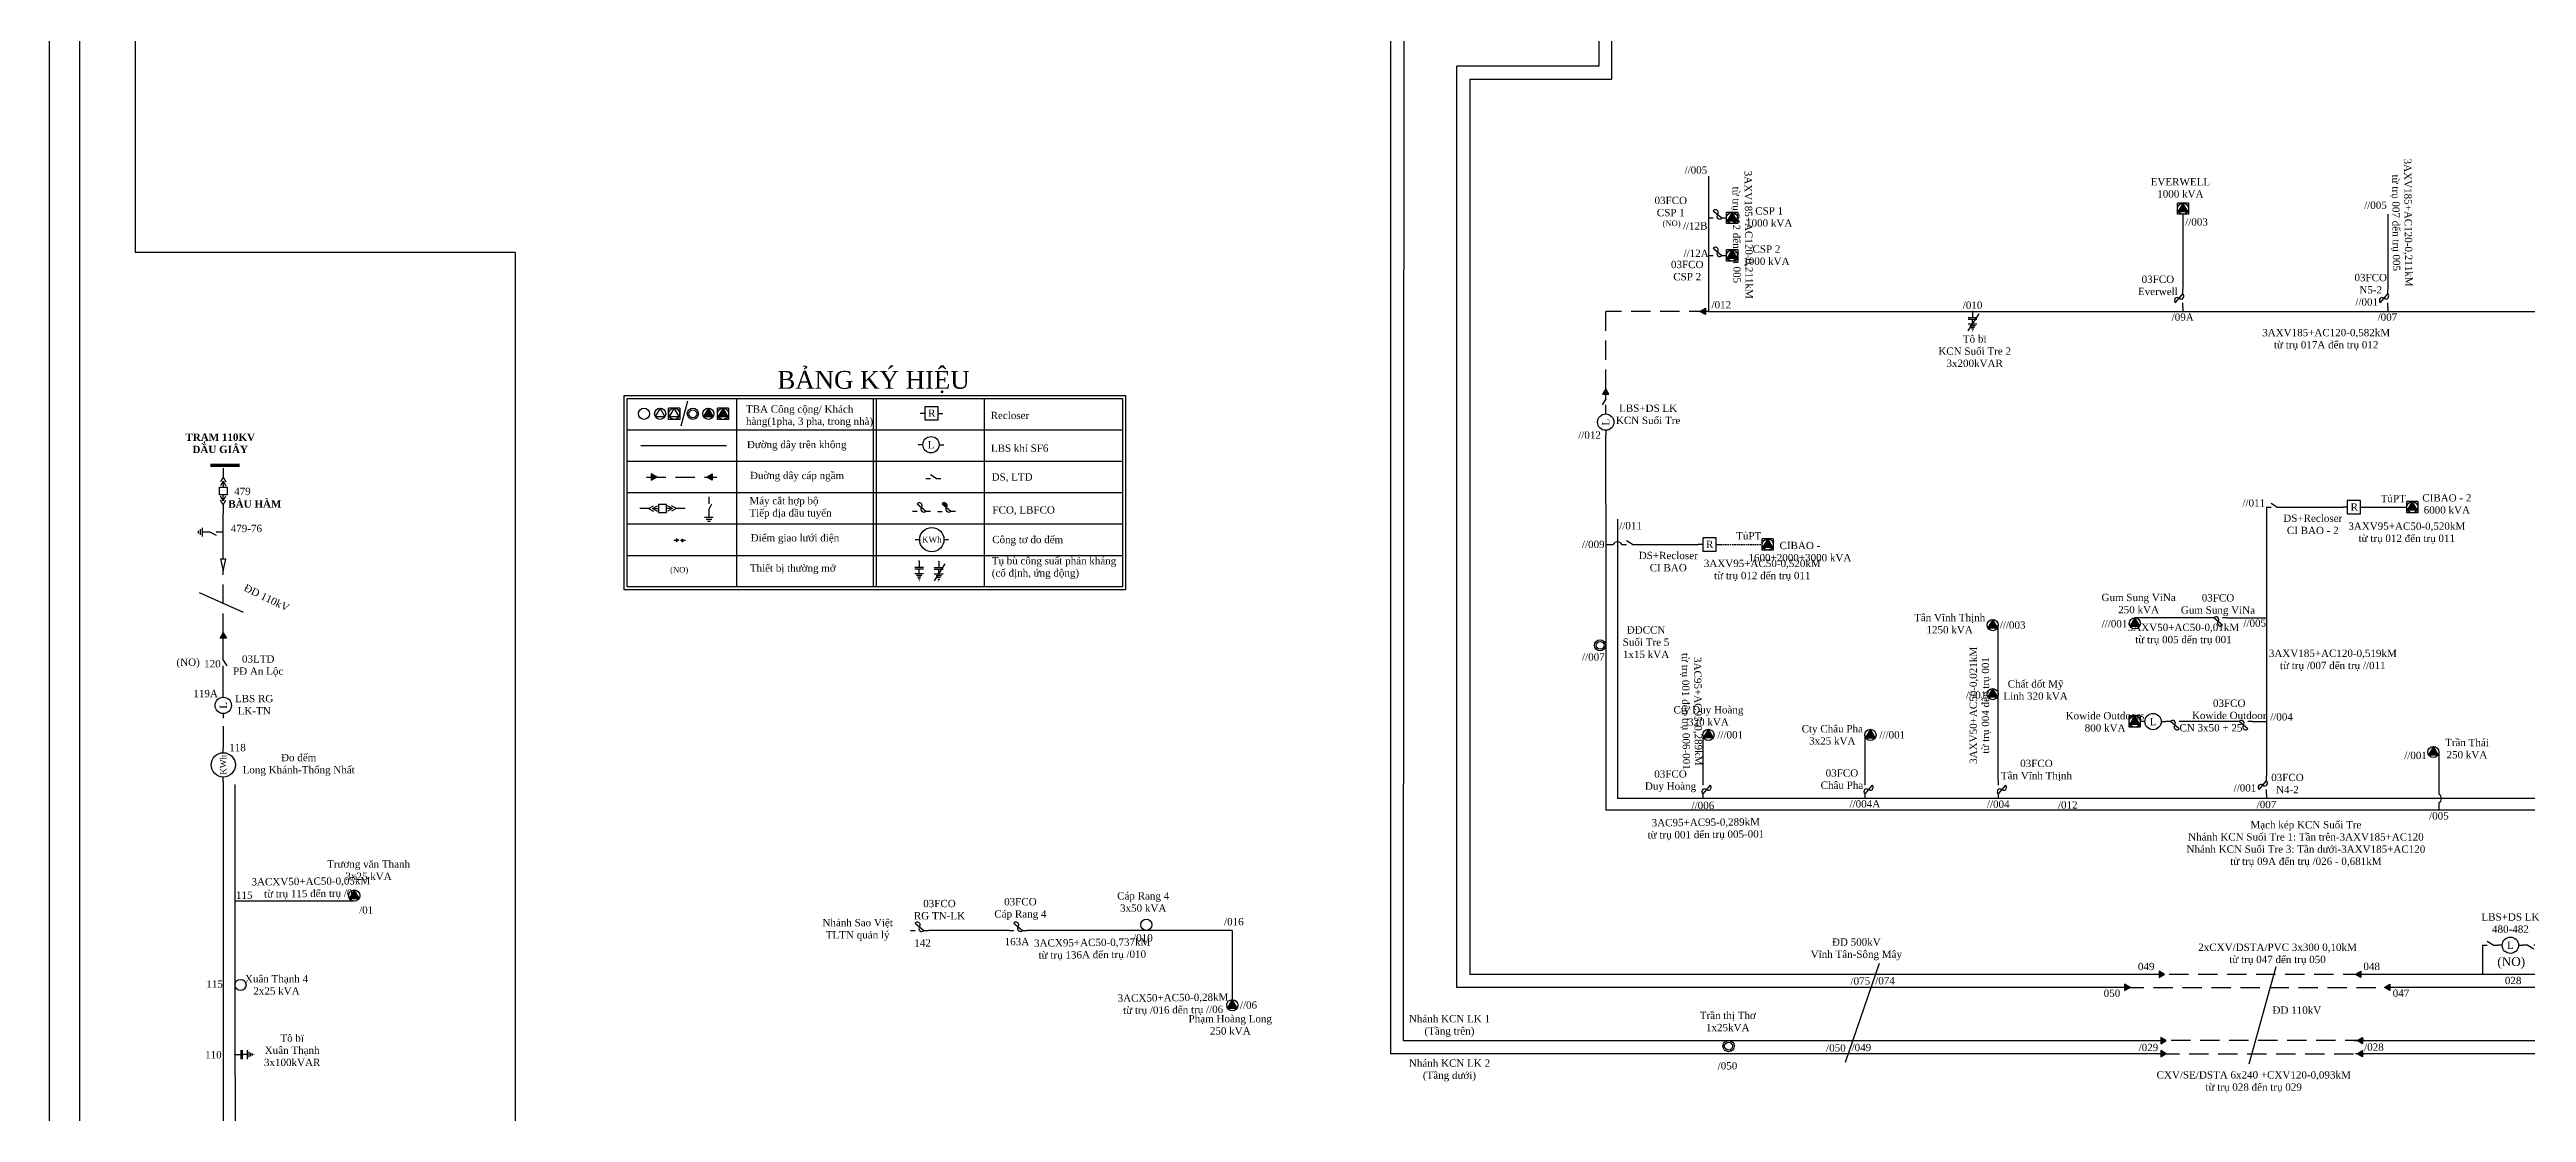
# Model space of a CAD drawing. Extents: x 291 to 2816, y -11 to 1308.
# Drawn here: x 291 to 1104, y 481 to 830 of the extents above; entities that cross this region are included whole.
import ezdxf

# ---------------------------------------------------------------- set-up
doc = ezdxf.new("R2010")
doc.units = 0
doc.header["$MEASUREMENT"] = 0
doc.linetypes.add('DASHED', pattern=[0.75, 0.5, -0.25])
doc.linetypes.add('DASHED2', pattern=[9.525, 6.35, -3.175])
doc.layers.get('0').update_dxf_attribs({"linetype": 'CONTINUOUS'})
for name, color, linetype in [('22', 5, 'CONTINUOUS'), ('471', 3, 'CONTINUOUS'), ('473', 1, 'CONTINUOUS'), ('475', 4, 'CONTINUOUS'), ('476', 6, 'CONTINUOUS'), ('478', 1, 'CONTINUOUS'), ('KHOANG_CACH', 170, 'CONTINUOUS'), ('TBA', 125, 'CONTINUOUS'), ('THIET_BI', 7, 'CONTINUOUS')]:
    doc.layers.add(name, color=color, linetype=linetype)
doc.styles.add('_VNITIME3_5', font='VNTIME.TTF', dxfattribs={"height": 3.5})

# ---------------------------------------------------------------- blocks, each defined once
blk = doc.blocks.new('LBS')
at = {"layer": 'THIET_BI'}
for p, q in [((3348.97, -1069.32), (3347.47, -1069.32)), ((3354.34, -1069.32), (3355.84, -1069.32))]:
    blk.add_line(p, q, dxfattribs=at)
blk.add_circle((3351.65, -1069.32), 2.68, dxfattribs=at)
at = {"layer": 'THIET_BI', "insert": (3351.65, -1069.35), "char_height": 2.39, "width": 4.7726, "attachment_point": 5, "style": '_VNITIME3_5'}
blk.add_mtext('L', dxfattribs=at)
blk = doc.blocks.new('TU_BU')
at = {"layer": 'THIET_BI'}
blk.add_hatch(color=256, dxfattribs=at).paths.add_polyline_path([(3354.18, -1110.3, 1), (3354.08, -1110.3, 1)])
for points in [[(3352.7, -1112.31), (3355.56, -1112.31)], [(3352.7, -1112.82), (3355.56, -1112.82)], [(3352.7, -1114.36), (3355.56, -1114.36)], [(3354.13, -1110.3), (3354.13, -1112.31)], [(3354.13, -1114.36), (3354.13, -1112.82)], [(3353.28, -1114.93), (3355.05, -1114.93)], [(3353.59, -1115.5), (3354.73, -1115.5)], [(3353.82, -1116.07), (3354.51, -1116.07)], [(3354.11, -1116.64), (3354.22, -1116.64)]]:
    blk.add_lwpolyline(points, dxfattribs=at)
blk.add_circle((3354.13, -1110.3), 0.0497, dxfattribs=at)
blk = doc.blocks.new('DO_DEM')
at = {"layer": 'THIET_BI'}
for p, q in [((3346.09, -1101.35), (3347.59, -1101.35)), ((3355.56, -1101.35), (3357.06, -1101.35))]:
    blk.add_line(p, q, dxfattribs=at)
blk.add_lwpolyline([(3355.56, -1101.35, -1), (3347.59, -1101.35, -1)], format="xyb", close=True, dxfattribs=at)
at = {"layer": 'THIET_BI', "insert": (3351.58, -1101.35), "char_height": 2, "width": 6.6721, "attachment_point": 5, "style": '_VNITIME3_5'}
blk.add_mtext('KWh', dxfattribs=at)
blk = doc.blocks.new('LBFCO')
at = {"layer": 'THIET_BI'}
blk.add_hatch(color=256, dxfattribs=at).paths.add_polyline_path([(3357.91, -1089.07), (3359.34, -1090.27, 1)])
for p, q in [((3357.91, -1089.07), (3360.78, -1091.47)), ((3356.4, -1091.58), (3357.9, -1091.58)), ((3360.78, -1091.47), (3362.28, -1091.47))]:
    blk.add_line(p, q, dxfattribs=at)
for centre, start, end in [((3358.63, -1089.67), 320, 140), ((3360.06, -1090.87), 140, 320)]:
    blk.add_arc(centre, 0.934, start, end, dxfattribs=at)
blk = doc.blocks.new('FCO')
at = {"layer": 'THIET_BI'}
for p, q in [((3349.72, -1089.07), (3352.58, -1091.47)), ((3348.2, -1091.47), (3349.7, -1091.47)), ((3352.58, -1091.47), (3354.08, -1091.47))]:
    blk.add_line(p, q, dxfattribs=at)
for centre, start, end in [((3350.43, -1089.67), 320, 140), ((3351.86, -1090.87), 140, 320)]:
    blk.add_arc(centre, 0.934, start, end, dxfattribs=at)
blk = doc.blocks.new('LTD-DS')
at = {"layer": 'THIET_BI'}
for p, q in [((3348.2, -1080.29), (3349.7, -1080.29)), ((3351.65, -1080.29), (3353.16, -1080.29))]:
    blk.add_line(p, q, dxfattribs=at)
blk.add_lwpolyline([(3351.65, -1080.29), (3349.71, -1079.08)], dxfattribs=at)
blk = doc.blocks.new('RECLOSER')
at = {"layer": 'THIET_BI'}
for p, q in [((3349.82, -1059.39), (3348.32, -1059.39)), ((3354.17, -1059.39), (3355.67, -1059.39))]:
    blk.add_line(p, q, dxfattribs=at)
blk.add_lwpolyline([(3349.82, -1057.22), (3349.82, -1061.57), (3354.17, -1061.57), (3354.17, -1057.22)], close=True, dxfattribs=at)
at = {"layer": 'THIET_BI', "insert": (3352.09, -1059.33), "char_height": 2.39, "width": 4.7726, "attachment_point": 5, "style": '_VNITIME3_5'}
blk.add_mtext('R', dxfattribs=at)
blk = doc.blocks.new('GIAO_NHAU')
at = {"layer": 'THIET_BI'}
for p, q in [((3175.82, -1110.64), (3177.32, -1110.64)), ((3178.1, -1110.64), (3179.6, -1110.64))]:
    blk.add_line(p, q, dxfattribs=at)
for points in [[(3177.32, -1110.64), (3176.57, -1110.17)], [(3177.32, -1110.64), (3176.57, -1111.11)], [(3178.1, -1110.64), (3178.85, -1110.17)], [(3178.1, -1110.64), (3178.85, -1111.11)]]:
    blk.add_lwpolyline(points, dxfattribs=at)
blk = doc.blocks.new('TBA_3P_DL')
at = {"layer": 'TBA'}
blk.add_lwpolyline([(3171.29, -1054.35), (3169.7, -1057.1), (3172.88, -1057.1)], close=True, dxfattribs=at)
blk.add_circle((3171.29, -1056.19), 1.83, dxfattribs=at)
blk = doc.blocks.new('TBA_3P_TN')
at = {"layer": 'TBA'}
for p, q in [((3177.73, -1054.35), (3174.06, -1054.35)), ((3174.06, -1058.02), (3174.06, -1054.35)), ((3175.9, -1054.35), (3174.3, -1057.08)), ((3174.3, -1057.08), (3177.5, -1057.08)), ((3177.5, -1057.08), (3175.9, -1054.35)), ((3177.73, -1054.35), (3177.73, -1058.02)), ((3177.73, -1058.02), (3174.06, -1058.02))]:
    blk.add_line(p, q, dxfattribs=at)
blk.add_circle((3175.9, -1056.19), 1.83, dxfattribs=at)
blk = doc.blocks.new('TBA_1P_KH')
at = {"layer": 'TBA'}
for radius in [1.83, 1.28]:
    blk.add_circle((3182.03, -1056.19), radius, dxfattribs=at)
blk = doc.blocks.new('TBA_3P_KH')
at = {"layer": 'TBA'}
blk.add_hatch(color=256, dxfattribs=at).paths.add_polyline_path([(3187.12, -1054.35), (3185.53, -1057.1), (3188.71, -1057.1)])
blk.add_lwpolyline([(3187.12, -1054.35), (3185.53, -1057.1), (3188.71, -1057.1)], close=True, dxfattribs=at)
blk.add_circle((3187.12, -1056.19), 1.83, dxfattribs=at)
blk = doc.blocks.new('TBA_3P_KHTN')
at = {"layer": 'TBA'}
blk.add_hatch(color=256, dxfattribs=at).paths.add_polyline_path([(3191.96, -1054.35), (3190.36, -1057.08), (3193.56, -1057.08)])
for p, q in [((3193.79, -1054.35), (3190.12, -1054.35)), ((3190.12, -1058.02), (3190.12, -1054.35)), ((3190.35, -1057.08), (3193.56, -1057.08)), ((3191.96, -1054.35), (3190.36, -1057.08)), ((3193.56, -1057.08), (3191.96, -1054.35)), ((3193.79, -1054.35), (3193.79, -1058.02)), ((3193.79, -1058.02), (3190.12, -1058.02))]:
    blk.add_line(p, q, dxfattribs=at)
blk.add_circle((3191.96, -1056.19), 1.83, dxfattribs=at)
blk = doc.blocks.new('TBA_1P_DL')
at = {"layer": 'TBA'}
blk.add_circle((3165.97, -1056.19), 1.83, dxfattribs=at)
blk = doc.blocks.new('MC_HOP_BO')
at = {"layer": '22'}
for p, q in [((3173.93, -1090.44), (3175.5, -1089.56)), ((3175.25, -1090.44), (3176.81, -1089.56)), ((3181.73, -1090.44), (3180.16, -1089.56)), ((3183.05, -1090.44), (3181.48, -1089.56)), ((3173.93, -1090.44), (3171.04, -1090.44)), ((3173.93, -1090.44), (3175.5, -1091.33)), ((3175.25, -1090.44), (3177.22, -1090.44)), ((3175.25, -1090.44), (3176.81, -1091.33)), ((3181.73, -1090.44), (3179.76, -1090.44)), ((3181.73, -1090.44), (3180.16, -1091.33)), ((3183.05, -1090.44), (3181.48, -1091.33)), ((3185.93, -1090.44), (3183.05, -1090.44))]:
    blk.add_line(p, q, dxfattribs=at)
blk.add_lwpolyline([(3177.22, -1091.72), (3179.76, -1091.72), (3179.76, -1089.17), (3177.22, -1089.17)], close=True, dxfattribs=at)
blk = doc.blocks.new('TIEP_DIA_DT')
at = {"layer": '22'}
for p, q in [((2327.16, 642.64), (2324.31, 642.64)), ((2325.73, 649.48), (2325.73, 647.1)), ((2325.73, 645.13), (2326.72, 647.1)), ((2325.73, 645.13), (2325.73, 642.64)), ((2326.68, 642), (2324.78, 642)), ((2326.21, 641.35), (2325.26, 641.35))]:
    blk.add_line(p, q, dxfattribs=at)
blk = doc.blocks.new('CAP_NGAM')
for points in [[(2374.64, 660.83), (2374.64, 658.77), (2376.42, 659.8)], [(2394.67, 658.77), (2394.67, 660.83), (2392.88, 659.8)]]:
    blk.add_hatch(color=256).paths.add_polyline_path(points)
at = {"linetype": 'DASHED2'}
blk.add_lwpolyline([(2373.11, 659.8), (2396.2, 659.8)], dxfattribs=at)
for points in [[(2376.42, 659.8), (2374.64, 660.83), (2374.64, 658.77)], [(2392.88, 659.8), (2394.67, 660.83), (2394.67, 658.77)]]:
    blk.add_lwpolyline(points, close=True)
blk = doc.blocks.new('TBU_UNG_DONG')
at = {"layer": 'THIET_BI'}
blk.add_hatch(color=256, dxfattribs=at).paths.add_polyline_path([(2721.48, 392.64, 1), (2721.58, 392.64, 1)])
blk.add_line((2723.55, 391.84), (2720.02, 386.29))
for points in [[(2720.1, 390.63), (2722.96, 390.63)], [(2721.53, 392.64), (2721.53, 390.63)], [(2720.1, 390.12), (2722.96, 390.12)], [(2720.1, 388.58), (2722.96, 388.58)], [(2720.67, 388.01), (2722.44, 388.01)], [(2720.98, 387.44), (2722.13, 387.44)], [(2721.21, 386.87), (2721.9, 386.87)], [(2721.5, 386.29), (2721.61, 386.29)], [(2721.53, 388.58), (2721.53, 390.12)]]:
    blk.add_lwpolyline(points, dxfattribs=at)
blk.add_circle((2721.53, 392.64), 0.0497, dxfattribs=at)

msp = doc.modelspace()

# ---------------------------------------------------------------- hatches: boundary and pattern name
for points in [[(834.83, 743.01), (834.83, 745.07), (833.05, 744.04)], [(803.12, 716.83), (801.06, 716.83), (802.09, 718.62)], [(347.06, 636.78), (349.12, 636.78), (348.09, 638.56)], [(972.5, 521.17), (972.5, 523.23), (974.29, 522.2)], [(983.8, 525.45), (983.8, 527.51), (985.58, 526.48)], [(1050.07, 525.45), (1050.07, 527.51), (1048.29, 526.48)], [(1059.65, 521.17), (1059.65, 523.23), (1057.86, 522.2)], [(984.39, 503.73), (984.39, 505.79), (986.17, 504.76)], [(1050.66, 503.73), (1050.66, 505.79), (1048.88, 504.76)], [(984.39, 499.41), (984.39, 501.47), (986.17, 500.44)], [(1050.66, 499.41), (1050.66, 501.47), (1048.88, 500.44)]]:
    msp.add_hatch(color=256).paths.add_polyline_path(points)

# ---------------------------------------------------------------- linework, layer by layer
for p, q in [((500.59, 714.59), (498.34, 706.37)), ((516.75, 653.69), (516.75, 715.44)), ((561.59, 653.69), (561.59, 715.44)), ((562.59, 653.69), (562.59, 715.44)), ((598.08, 653.69), (598.08, 715.44)), ((480.76, 705.15), (643.42, 705.15)), ((480.76, 694.86), (643.42, 694.86)), ((480.76, 684.57), (643.42, 684.57)), ((480.76, 674.27), (643.42, 674.27)), ((480.76, 663.98), (643.42, 663.98))]:
    msp.add_line(p, q)
for points in [[(2801.05, -0.62), (301.05, -0.68), (301.05, 1298.22), (2801.05, 1298.22)], [(833.05, 744.04), (834.83, 745.07), (834.83, 743.01)], [(479.76, 716.44), (644.42, 716.44), (644.42, 652.69), (479.76, 652.69)], [(802.09, 718.62), (801.06, 716.83), (803.12, 716.83)], [(480.76, 715.44), (643.42, 715.44), (643.42, 653.69), (480.76, 653.69)], [(348.09, 638.56), (349.12, 636.78), (347.06, 636.78)], [(974.29, 522.2), (972.5, 523.23), (972.5, 521.17)], [(985.58, 526.48), (983.8, 527.51), (983.8, 525.45)], [(1048.29, 526.48), (1050.07, 527.51), (1050.07, 525.45)], [(1057.86, 522.2), (1059.65, 523.23), (1059.65, 521.17)], [(986.17, 504.76), (984.39, 505.79), (984.39, 503.73)], [(1048.88, 504.76), (1050.66, 505.79), (1050.66, 503.73)], [(986.17, 500.44), (984.39, 501.47), (984.39, 499.41)], [(1048.88, 500.44), (1050.66, 501.47), (1050.66, 499.41)]]:
    msp.add_lwpolyline(points, close=True)
msp.add_lwpolyline([(485.24, 699.99), (513.32, 699.99)])
at = {"layer": '22'}
msp.add_line((348.11, 662.77), (348.11, 677.67), dxfattribs=at)
at = {"layer": '22', "const_width": 1.1}
msp.add_lwpolyline([(353.5, 693.49), (343.84, 693.49)], dxfattribs=at)
at = {"layer": '22'}
msp.add_lwpolyline([(348.09, 658.89), (348.96, 662.77), (347.23, 662.77)], close=True, dxfattribs=at)
msp.add_solid([(347.23, 662.77), (348.96, 662.77), (348.09, 658.89), (347.23, 662.77)], dxfattribs=at)
at = {"layer": '471'}
for points in [[(804.13, 820.22), (804.13, 884.73)], [(735.76, 841.94), (735.61, 504.76)], [(757.47, 820.22), (757.47, 526.48)], [(757.47, 820.22), (804.13, 820.22)], [(348.09, 631.14), (348.09, 636.78)], [(348.1, 618.93), (348.09, 626.18)], [(348.1, 607.97), (348.11, 600.72)], [(348.11, 589.76), (348.11, 374.49)], [(983.56, 526.48), (757.47, 526.48)], [(1246.99, 526.48), (1050.66, 526.48)], [(735.61, 504.76), (984.39, 504.76)], [(1047.92, 504.76), (1606.89, 504.76)]]:
    msp.add_lwpolyline(points, dxfattribs=at)
at = {"layer": '471', "linetype": 'DASHED2'}
for points in [[(802.09, 718.62), (802.09, 744.05)], [(835.9, 744.04), (802.09, 744.05)], [(348.09, 638.56), (348.09, 658.89)], [(1050.66, 526.48), (983.56, 526.48)], [(1051.25, 504.76), (986.17, 504.76)]]:
    msp.add_lwpolyline(points, dxfattribs=at)
at = {"layer": '473', "color": 4}
for points in [[(799.86, 884.73), (799.86, 824.5)], [(731.39, 846.21), (731.37, 500.44)], [(753.2, 522.2), (753.19, 824.5)], [(799.86, 824.5), (753.19, 824.5)], [(1090.06, 536.05), (1090.07, 526.48)], [(972.5, 522.2), (753.2, 522.2)], [(1325.69, 522.2), (1059.65, 522.2)], [(984.21, 500.44), (731.37, 500.44)], [(1654.44, 500.43), (1048.27, 500.44)]]:
    msp.add_lwpolyline(points, dxfattribs=at)
at = {"layer": '475', "linetype": 'DASHED2'}
for points in [[(972.5, 522.2), (1059.5, 522.2)], [(984.21, 500.44), (1051.04, 500.44)]]:
    msp.add_lwpolyline(points, dxfattribs=at)
at = {"layer": '476'}
for points in [[(319.17, 1047.8), (319.17, 763.36)], [(835.9, 788.41), (835.9, 744.04)], [(991.67, 775.9), (991.66, 751.26)], [(1058.9, 775.9), (1058.89, 751.26)], [(444, 763.37), (319.17, 763.36)], [(444, 763.37), (443.99, 474.68)], [(835.9, 744.04), (1238.12, 744.04)], [(991.66, 745.38), (991.66, 744.04)], [(1058.89, 745.38), (1058.89, 744.04)], [(805.97, 675.89), (805.96, 584.2)], [(1019.09, 679.77), (1019.09, 591.51)], [(1024.05, 679.77), (1044.13, 679.77)], [(1051.48, 679.77), (1065.13, 679.77)], [(1000.32, 643.48), (975.86, 643.48)], [(1006.2, 643.48), (1019.09, 643.48)], [(931, 590.07), (931.01, 641.09)], [(833.99, 605.07), (834, 590.08)], [(887.2, 605.07), (887.21, 590.07)], [(1008.58, 609.45), (991.9, 609.45)], [(1014.46, 609.45), (1019.09, 609.45)], [(351.92, 588.84), (351.98, 397.04)], [(950.77, 584.19), (805.96, 584.2)], [(1220.92, 584.18), (950.77, 584.19)], [(1019.09, 585.64), (1019.09, 584.19)], [(391.11, 550.51), (351.93, 550.49)], [(606.19, 540.9), (579.7, 540.89)], [(679.44, 540.93), (612.06, 540.9)], [(679.44, 540.93), (679.44, 518.18)]]:
    msp.add_lwpolyline(points, dxfattribs=at)
at = {"layer": '476', "color": 1}
for points in [[(802.09, 680.8), (802.09, 703.51)], [(802.09, 667.55), (804.5, 667.55)], [(812.38, 667.56), (832.47, 667.55)], [(1075.72, 599.44), (1075.72, 585.66)], [(1075.72, 582.74), (1075.72, 580.34)]]:
    msp.add_lwpolyline(points, dxfattribs=at)
for points in [[(807.43, 667.56, 0.549021), (804.5, 667.56)], [(1075.72, 582.74, 0.549021), (1075.72, 585.66)]]:
    msp.add_lwpolyline(points, format="xyb", dxfattribs=at)
at = {"layer": '476', "color": 1, "linetype": 'DASHED'}
msp.add_lwpolyline([(839.82, 667.55), (853.46, 667.55)], dxfattribs=at)
at = {"layer": '478'}
msp.add_line((802.09, 680.8), (802.09, 580.33), dxfattribs=at)
msp.add_lwpolyline([(1256.92, 580.34), (802.09, 580.33)], dxfattribs=at)
at = {"layer": 'KHOANG_CACH'}
for points in [[(354.74, 645.26), (340.26, 651.66)], [(891.88, 530.04), (880.72, 497.56)], [(1022.11, 528.99), (1013.3, 496.99)]]:
    msp.add_lwpolyline(points, dxfattribs=at)
at = {"layer": 'THIET_BI'}
msp.add_lwpolyline([(291.05, 1308.16), (2811.05, 1308.16), (2811.05, -10.74), (291.05, -10.74)], close=True, dxfattribs=at)

# ---------------------------------------------------------------- block references
for name, p in [('TBU_UNG_DONG', (-1798.96, 351.4)), ('CAP_NGAM', (-1885.97, 29.87)), ('TBU_UNG_DONG', (-2138.49, 269.33))]:
    msp.add_blockref(name, p)
at = {"layer": '22', "xscale": -1, "rotation": 270}
msp.add_blockref('MC_HOP_BO', (1438.55, -2493.37), dxfattribs=at)
at = {"layer": '22'}
msp.add_blockref('MC_HOP_BO', (-2686.14, 1769.8), dxfattribs=at)
at = {"layer": 'TBA', "color": 128}
for name, p in [('TBA_3P_KHTN', (-2348.35, 1830.87)), ('TBA_3P_KHTN', (-2200.29, 1833.92)), ('TBA_3P_KHTN', (-2348.35, 1818.56)), ('TBA_1P_DL', (-2679.72, 1766.63)), ('TBA_3P_DL', (-2679.72, 1766.63)), ('TBA_3P_TN', (-2679.72, 1766.63)), ('TBA_1P_KH', (-2679.72, 1766.63)), ('TBA_3P_KH', (-2679.72, 1766.63)), ('TBA_3P_KHTN', (-2679.72, 1766.63)), ('TIEP_DIA_DT', (-1818.13, 33.74)), ('TBA_3P_KHTN', (-2124.99, 1735.95)), ('TBA_3P_KHTN', (-2336.66, 1723.74)), ('TBA_3P_KH', (-2257.94, 1697.28)), ('TBA_3P_KH', (-2211.26, 1697.84)), ('TBA_1P_KH', (-2381.77, 1690.65)), ('TBA_3P_KH', (-2257.94, 1674.63)), ('TBA_3P_KHTN', (-2216.13, 1665.63)), ('TBA_3P_KH', (-2351.29, 1661.26)), ('TBA_3P_KH', (-2298.09, 1661.25)), ('TBA_3P_KH', (-2113.23, 1655.63)), ('TBA_3P_KH', (-2796.01, 1608.53)), ('TBA_1P_DL', (-2514.74, 1598.95)), ('TBA_1P_DL', (-2812.2, 1579.21)), ('TBA_3P_KH', (-2507.67, 1572.54)), ('TBA_1P_KH', (-2339.6, 1559.12))]:
    msp.add_blockref(name, p, dxfattribs=at)
at = {"layer": 'TBA', "color": 128, "rotation": 270}
msp.add_blockref('TIEP_DIA_DT', (-301.37, 2997.34), dxfattribs=at)
at = {"layer": 'THIET_BI'}
for name, p in [('FCO', (-2512.3, 1866.15)), ('FCO', (-2512.3, 1853.84)), ('RECLOSER', (-2771.31, 1769.97)), ('LBS', (-2771.13, 1769.62)), ('LTD-DS', (-2769.39, 1769.45)), ('FCO', (-2773.75, 1769.97)), ('LBFCO', (-2773.75, 1769.97)), ('LBFCO', (-2773.75, 1769.97)), ('LTD-DS', (-2329.11, 1760.06)), ('RECLOSER', (-2304.18, 1739.16)), ('GIAO_NHAU', (-2679.72, 1779.56)), ('DO_DEM', (-2770.79, 1770.49)), ('LTD-DS', (-2540.78, 1747.85)), ('RECLOSER', (-2515.85, 1726.94)), ('TU_BU', (-2777.53, 1772.41)), ('LBS', (-2369.81, 1678.77)), ('FCO', (-2774.38, 1632.36)), ('FCO', (-2742.02, 1632.38)), ('LTD-DS', (-2258.14, 1616.35)), ('LBS', (-2252.45, 1605.37))]:
    msp.add_blockref(name, p, dxfattribs=at)
for name, p, rotation in [('FCO', (-99.81, -2602.82), 90), ('FCO', (-32.58, -2602.82), 90), ('LTD-DS', (-278.2, -2636.32), 90), ('LBS', (-267.23, -2643.96), 90), ('FCO', (4354.4, -447.99), 180), ('LBS', (-721.22, -2736.91), 90), ('FCO', (4340.11, -482.02), 180), ('FCO', (4362.66, -482.02), 180), ('DO_DEM', (-753.25, -2756.34), 90), ('FCO', (1925.48, 3938.28), 270), ('FCO', (1978.68, 3938.27), 270), ('FCO', (2023.05, 3938.08), 269.9901345134215), ('FCO', (-72.96, -2762.38), 89.99013451342155), ('LTD-DS', (4456.55, -544.24), 180), ('TU_BU', (-758.35, -2853.99), 90)]:
    msp.add_blockref(name, p, dxfattribs=dict(at, rotation=rotation))
at = {"layer": 'THIET_BI', "xscale": -1, "rotation": 270}
msp.add_blockref('LTD-DS', (1428.39, -2722.02), dxfattribs=at)

# ---------------------------------------------------------------- texts
at = {"style": '_VNITIME3_5'}
for s, insert, char_height, width, attachment_point in [('{\\C1;(NO)}', (823.73, 772.63), 1.867, 11.1204, 5), ('{\\f.VnTimeH|b0|i0|c0|p34;b¶ng ký hiÖu}', (561.65, 720.83), 5.8333, 143.0981, 5), ('TBA C«ng céng/ Kh¸ch \\Phµng(1pha, 3 pha, trong nhµ)', (519.76, 713.18), 2.3933, 66.9871, 1), ('Recloser', (600.11, 711.11), 2.393, 66.9871, 1), ('§\xadêng d©y trªn kh«ng', (520.06, 701.55), 2.3933, 66.9874, 1), ('LBS khÝ SF6', (600.19, 700.35), 2.3933, 66.9871, 1), ('§uêng d©y c¸p ngÇm', (521.06, 691.39), 2.3933, 66.9871, 1), ('M¸y c¾t hîp bé\\PTiÕp ®Þa ®Çu tuyÕn', (520.89, 683.11), 2.3933, 66.9871, 1), ('DS, LTD', (600.43, 690.9), 2.393, 66.9871, 1), ('FCO, LBFCO', (600.7, 680.09), 2.393, 66.9871, 1), ('§iÓm giao l\xadíi ®iÖn', (521.31, 670.94), 2.3933, 66.9871, 1), ('C«ng t¬ ®o ®Õm', (600.62, 670.37), 2.3933, 66.9871, 1), ('{\\C1;(NO)}', (497.83, 658.95), 1.867, 11.1204, 5), ('{\\fTimes New Roman|b0|i0|c0|p18;Thiết bị th\\fTimes New Roman|b0|i0|c163|p18;ư\\fTimes New Roman|b0|i0|c0|p18;ờng mở}', (521.03, 661), 2.39325, 66.9871, 1), ('{\\fTimes New Roman|b0|i0|c0|p18;Tụ bù công suất phản kháng\\P(cố định, ứng động)}', (600.48, 663.41), 2.3933, 66.9871, 1), ('{\\C1;(NO)}', (1099.46, 530.19), 2.867, 11.1204, 5)]:
    msp.add_mtext(s, dxfattribs=dict(at, insert=insert, char_height=char_height, width=width, attachment_point=attachment_point))
at = {"layer": 'KHOANG_CACH', "char_height": 2.4, "attachment_point": 5, "style": '_VNITIME3_5'}
for s, insert, width, rotation in [('3AXV185+AC120-0,211kM\\Ptõ trô 012 ®Õn trô 005', (846.78, 769.15), 31.8454, 270.58817), ('3AXV185+AC120-0,211kM\\Ptõ trô 007 ®Õn trô 005', (1063.36, 773.13), 31.8454, 270.58817), ('{\\fTimes New Roman|b0|i0|c238|p18;Đ}D 110kV', (362.33, 650.06), 28.7572, 334), ('3AC95+AC95-0,289kM\\Ptõ trô 001 ®Õn trô 006-001', (830.14, 612.8), 50.0967, 270.58817), ('3AXV50+AC50-0,021kM\\Ptõ trô 004 ®Õn trô 001', (925.1, 614.76), 69.7357, 90), ('3AC95+AC95-0,289kM\\Ptõ trô 001 ®Õn trô 005-001', (834.99, 574.11), 50.0967, 0.58817), ('3ACXV50+AC50-0,05kM\\Ptõ trô 115 ®Õn trô /01', (376.89, 554.74), 32.4118, 0.58817), ('3ACX95+AC50-0,737kM\\Ptõ trô 136A ®Õn trô /010', (633.48, 534.66), 38.6312, 0.58817), ('3ACX50+AC50-0,28kM\\Ptõ trô /016 ®Õn trô //06', (660.01, 516.57), 38.6312, 0.58817)]:
    msp.add_mtext(s, dxfattribs=dict(at, insert=insert, width=width, rotation=rotation))
for s, insert, width in [('3AXV185+AC120-0,582kM\\Ptõ trô 017A ®Õn trô 012', (1038.68, 734.78), 69.7357), ('3AXV95+AC50-0,520kM\\Ptõ trô 012 ®Õn trô 011', (1065.16, 671.27), 69.7357), ('3AXV95+AC50-0,520kM\\Ptõ trô 012 ®Õn trô 011', (853.5, 659.05), 69.7357), ('3AXV50+AC50-0,01kM\\Ptõ trô 005 ®Õn trô 001', (991.82, 638.06), 69.7357), ('3AXV185+AC120-0,519kM\\Ptõ trô /007 ®Õn trô //011', (1040.87, 629.55), 69.7357), ('CN 3x50 + 25', (1000.85, 607.38), 69.7357), ('{\\fTimes New Roman|b0|i0|c0|p18;Mạch kép KCN Suối Tre\\PNhánh KCN Suối Tre 1: Tần trên-3AXV185+AC120\\PNhánh KCN Suối Tre 3: Tần dưới-3AXV185+AC120\\Ptừ trụ 09A đến trụ /026 - 0,681kM }', (1032.03, 569.29), 102.5484), ('{\\fTimes New Roman|b0|i0|c238|p18;Đ\\fTimes New Roman|b0|i0|c0|p18;D 500kV \\PVĩnh Tân-Sông Mây}', (884.4, 534.71), 44.4244), ('2xCXV/DSTA/PVC 3x300 0,10kM\\Ptõ trô 047 ®Õn trô 050', (1022.72, 533.08), 75.6656), ('/075', (885.71, 524.31), 6.6721), ('/074', (893.83, 524.41), 6.6721), ('{\\fVNI-Times|b0|i0|c0|p2;ÑD 110kV}', (1029.06, 514.72), 42.7947), ('/050', (877.68, 502.33), 6.6721), ('/049', (886.06, 502.47), 6.6721), ('CXV/SE/DSTA 6x240 +CXV120-0,093kM\\Ptõ trô 028 ®Õn trô 029', (1014.89, 491.2), 75.6656)]:
    msp.add_mtext(s, dxfattribs=dict(at, insert=insert, width=width))
at = {"layer": 'TBA', "color": 128, "char_height": 2.4, "width": 31.2626, "attachment_point": 5, "rotation": 359.93197, "style": '_VNITIME3_5'}
for s, insert in [('EVERWELL\\P1000 kVA', (990.82, 784.55)), ('CSP 1\\P1000 kVA', (855.78, 775)), ('CSP 2\\P1000 kVA', (854.87, 762.46)), ('TrÇn Th¸i\\P250 kVA', (1084.91, 600.54))]:
    msp.add_mtext(s, dxfattribs=dict(at, insert=insert))
at = {"layer": 'TBA', "color": 128, "char_height": 2.4, "attachment_point": 5, "style": '_VNITIME3_5'}
for s, insert, width in [('//12B', (831.47, 772.07), 31.2626), ('//12A', (831.79, 763.09), 31.2626), ('{\\fTimes New Roman|b0|i0|c0|p18;CIBAO - 2 \\P6000} kVA', (1078.32, 680.83), 34.7281), ('{\\fTimes New Roman|b0|i0|c0|p18;CIBAO - 1600+2000+3000} kVA', (865.87, 665.19), 34.7281), ('Gum Sung ViNa\\P250 kVA', (977.1, 648.14), 24.8809), ('{\\fTimes New Roman|b0|i0|c0|p18;Tân Vĩnh Thịnh\\P}1250 kVA', (915.04, 641.55), 24.8809), ('{\\fTimes New Roman|b0|i0|c0|p18;ĐĐCCN \\PSuối Tre 5\\P}1x15 kVA', (815.33, 635.48), 24.8809), ('//007', (798.04, 630.63), 31.2626), ('///01', (923.74, 618.12), 31.2626), ('{\\fTimes New Roman|b0|i0|c0|p18;Chất đốt Mỹ Linh }320 kVA', (943.27, 619.78), 24.8809), ('{\\fTimes New Roman|b0|i0|c0|p18;Cty Duy Hoàng\\P}320 kVA', (835.83, 611.28), 24.8809), ('Kowide Outdoors\\P800 kVA', (966.09, 609.33), 24.8809), ('{\\fTimes New Roman|b0|i0|c0|p18;Cty Châu Pha\\P}3x25 kVA', (876.5, 605.07), 24.8809), ('{\\fTimes New Roman|b0|i0|c0|p18;Trương văn Thanh}\\P3x25 kVA', (395.81, 560.65), 31.2626), ('{\\fTimes New Roman|b0|i0|c0|p18;Cáp Rang 4\\P3x50 kVA}', (650.21, 550.21), 21.0472), ('/010', (650.11, 538.45), 31.2626), ('115', (345.27, 523.31), 22.1125), ('Xu©n Th¹nh 4\\P2x25 kVA', (365.58, 523.02), 20.8313), ('{\\fTimes New Roman|b0|i0|c0|p18;Phạm Hoàng Long\\P250 kVA}', (678.8, 509.92), 28.6619), ('{\\fTimes New Roman|b0|i0|c0|p18;Trần thị Thơ\\P1x25kVA}', (842.17, 511.01), 31.8184), ('/050', (842.08, 496.47), 31.2626)]:
    msp.add_mtext(s, dxfattribs=dict(at, insert=insert, width=width))
at = {"layer": 'THIET_BI', "style": '_VNITIME3_5'}
for s, p in [('479', (351.67, 683.76)), ('479-76', (350.56, 671.61))]:
    msp.add_text(s, height=2.4, dxfattribs=at).set_placement(p)
at = {"layer": 'THIET_BI', "char_height": 2.4, "attachment_point": 5, "style": '_VNITIME3_5'}
for s, insert, width in [('//005', (831.7, 790.39), 17.5218), ('//003', (996.11, 773.37), 17.5218), ('//005', (1054.88, 778.86), 17.5218), ('//001', (1052, 747.1), 17.5218), ('/012', (840.06, 746.19), 17.5218), ('/010', (922.57, 746.07), 17.5218), ('/09A', (991.57, 742.13), 17.5218), ('/007', (1058.8, 742.13), 17.5218), ('Tô bï\\P{\\fTimes New Roman|b0|i0|c0|p18;KCN Suối Tre 2}\\P3x200kVAR', (923.26, 730.97), 38.4869), ('{\\fTimes New Roman|b1|i0|c0|p18;TRẠM 110KV DẦU GIÂY}', (347.09, 700.73), 28.2423), ('//012', (796.8, 703.44), 17.5218), ('TñPT', (1060.73, 682.6), 6.6721), ('{\\fTimes New Roman|b1|i0|c0|p18;BÀU HÀM}', (358.48, 680.82), 20.8313), ('//011', (1014.92, 681.17), 17.5218), ('//009', (798, 667.56), 17.5218), ('//011', (810.26, 673.71), 17.5218), ('TñPT', (849.06, 670.38), 6.6721), ('///001', (969.18, 641.52), 24.8809), ('//005', (1015.23, 641.71), 24.8809), ('///003', (935.72, 641.09), 24.8809), ('{\\C1;(NO)}', (336.57, 628.53), 20.8313), ('120', (344.53, 628.4), 20.8313), ('{\\fTimes New Roman|b0|i0|c0|p18;03LTD\\PPĐ An Lộc}', (359.57, 627.69), 20.8313), ('119A', (342.31, 618.62), 20.8313), ('{\\fTimes New Roman|b0|i0|c0|p18;LBS RG LK-TN}', (358.24, 614.99), 20.8313), ('//004', (1024.02, 610.97), 24.8809), ('118', (352.79, 600.89), 20.8313), ('///001', (842.99, 605.07), 24.8809), ('///001', (896.2, 605.07), 24.8809), ('§o ®Õm\\PLong Kh¸nh-Thèng NhÊt', (372.87, 595.24), 41.4283), ('//001', (1068.04, 598.31), 17.5218), ('//001', (1012.02, 587.66), 17.5218), ('//006', (834, 581.91), 24.8809), ('//004A', (887.21, 582.43), 24.8809), ('//004', (931, 582.31), 24.8809), ('/012', (953.83, 582.06), 17.5218), ('/007', (1019.09, 582.21), 17.5218), ('/005', (1075.71, 578.47), 17.5218), ('115', (354.98, 552.45), 12.5499), ('/01', (395.02, 547.6), 20.8313), ('/01', (395.02, 547.6), 20.8313), ('{\\fTimes New Roman|b0|i0|c0|p18;03FCO\\PRG TN-LK}', (583.3, 547.72), 25.025), ('{\\fTimes New Roman|b0|i0|c0|p18;03FCO\\PCáp Rang 4}', (609.88, 547.94), 25.025), ('/016', (679.97, 543.75), 20.8313), ('{\\fTimes New Roman|b0|i0|c0|p18;LBS+DS LK \\P480-482 }', (1099.2, 543.31), 31.6638), ('{\\fTimes New Roman|b0|i0|c0|p18;Nhánh Sao Việt\\PTLTN quản lý}', (556.43, 541.07), 44.8403), ('142', (577.76, 536.81), 20.8313), ('163A', (608.75, 537.24), 20.8313), ('049', (979.6, 529.06), 19.5548), ('048', (1053.64, 529.09), 19.5548), ('050', (968.35, 520.27), 19.5548), ('047', (1063.26, 520.3), 19.5548), ('028', (1100.09, 524.47), 19.1419), ('//06', (684.77, 516.38), 19.5548), ('Tô bï\\P{\\fTimes New Roman|b0|i0|c0|p18;Xuân Thạnh}\\P3x100kVAR', (370.72, 501.58), 38.4869), ('110', (344.84, 500.1), 12.5499), ('/029', (980.33, 502.49), 19.5548), ('/028', (1054.37, 502.6), 19.5548)]:
    msp.add_mtext(s, dxfattribs=dict(at, insert=insert, width=width))
at = {"layer": 'THIET_BI', "char_height": 2.4, "width": 33.8608, "attachment_point": 5, "rotation": 359.93197, "style": '_VNITIME3_5'}
for s, insert in [('03FCO\\PCSP 1', (823.46, 778.44)), ('03FCO\\PCSP 2', (828.86, 757.41)), ('{\\fTimes New Roman|b0|i0|c0|p18;03FCO\\PEverwell}', (983.42, 752.57)), ('03FCO\\PN5-2', (1053.32, 753.12)), ('{\\fTimes New Roman|b0|i0|c0|p18;LBS+DS LK \\PKCN Suối Tre}', (816.02, 710.25)), ('DS+Recloser \\PCI BAO - 2', (1034.29, 674.14)), ('DS+Recloser \\PCI BAO', (822.63, 661.92)), ('03FCO\\PGum Sung ViNa', (1003.16, 647.64)), ('03FCO\\PKowide Outdoor', (1006.85, 613.45)), ('{\\fTimes New Roman|b0|i0|c0|p18;03FCO\\PChâu Pha}', (879.67, 590.54)), ('{\\fTimes New Roman|b0|i0|c0|p18;03FCO\\PTân Vĩnh Thịnh}', (943.54, 593.41)), ('{\\fTimes New Roman|b0|i0|c0|p18;03FCO\\PDuy Hoàng}', (823.37, 589.86)), ('03FCO\\PN4-2', (1025.97, 589.11)), ('{\\fTimes New Roman|b0|i0|c0|p18;Nhánh KCN LK 1\\P(Tầng trên)}', (750.78, 509.55)), ('{\\fTimes New Roman|b0|i0|c0|p18;Nhánh KCN LK 2\\P(Tầng dưới)}', (750.78, 494.97))]:
    msp.add_mtext(s, dxfattribs=dict(at, insert=insert))

doc.saveas('drawing.dxf')
